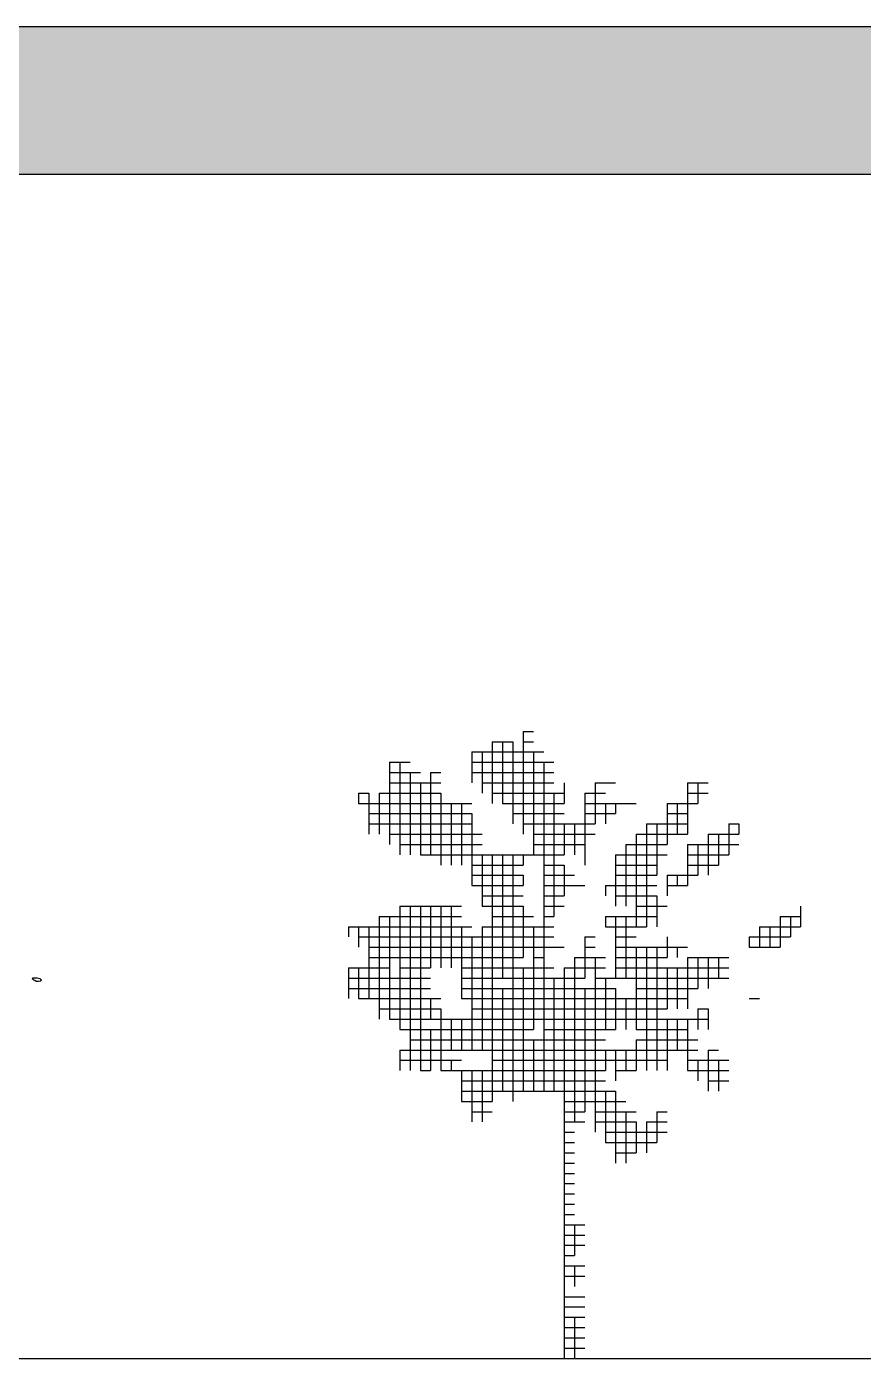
# Model space of a CAD drawing. Header units: millimetres. Extents: x 13268 to 164478, y 289082 to 363688.
# Drawn here: x 116291 to 128164, y 344787 to 363688 of the extents above; entities that cross this region are included whole.
import ezdxf

# ---------------------------------------------------------------- set-up
doc = ezdxf.new("R2010")
doc.units = ezdxf.units.MM
doc.layers.add('www.cad-blocks.net', color=7, linetype='Continuous')

# ---------------------------------------------------------------- blocks, each defined once
blk = doc.blocks.new('A$C5F295478')
blk.add_lwpolyline([(6022, 3214), (6046, 3214), (6057, 3214), (6069, 3213), (6082, 3210), (6086, 3200), (6091, 3192), (6090, 3187), (6068, 3185), (6050, 3185), (6038, 3192), (6031, 3196), (6023, 3202), (6020, 3205), (6021, 3214)])
blk = doc.blocks.new('A$C117E4F5C')
for p, q in [((1879, 6741), (1989, 6741)), ((1879, 6741), (1989, 6741)), ((1879, 6741), (1879, 5636)), ((1547, 6630), (1768, 6630)), ((1547, 6630), (1547, 5967)), ((1658, 6630), (1658, 5967)), ((1768, 6630), (1768, 5857)), ((1879, 6630), (1989, 6630)), ((1879, 6630), (1879, 5746)), ((1326, 6520), (1437, 6520)), ((1326, 6520), (2100, 6520)), ((1326, 6520), (1326, 6409)), ((1326, 6520), (1326, 6188)), ((1437, 6520), (1437, 6078)), ((1547, 6520), (2100, 6520)), ((1547, 6520), (1547, 6078)), ((1768, 6520), (1768, 5746)), ((1989, 6520), (1989, 5415)), ((442, 6409), (663, 6409)), ((442, 6409), (442, 5525)), ((442, 6409), (442, 5525)), ((553, 6409), (553, 5636)), ((553, 6409), (553, 5415)), ((1326, 6409), (2100, 6409)), ((1326, 6409), (2210, 6409)), ((2100, 6409), (2100, 5083)), ((2100, 6409), (2100, 4641)), ((442, 6299), (774, 6299)), ((442, 6188), (774, 6188)), ((442, 6188), (995, 6188)), ((663, 6299), (663, 5415)), ((774, 6188), (774, 5415)), ((774, 6188), (774, 5415)), ((884, 6299), (995, 6299)), ((884, 6299), (884, 5415)), ((884, 6188), (995, 6188)), ((1326, 6299), (2210, 6299)), ((1437, 6188), (2210, 6188)), ((1437, 6188), (2210, 6188)), ((2321, 6188), (2321, 5967)), ((2652, 6188), (2763, 6188)), ((2652, 6188), (2652, 5746)), ((2652, 6188), (2652, 5746)), ((2763, 6188), (2873, 6188)), ((3647, 6188), (3868, 6188)), ((3647, 6188), (3647, 5857)), ((3757, 6188), (3757, 5967)), ((111, 6078), (221, 6078)), ((111, 6078), (111, 5967)), ((221, 6078), (221, 5857)), ((332, 6078), (995, 6078)), ((332, 6078), (332, 5636)), ((995, 6078), (995, 5304)), ((1547, 6078), (2321, 6078)), ((2210, 6078), (2210, 4752)), ((2542, 6078), (2763, 6078)), ((2542, 6078), (2542, 5636)), ((3647, 6078), (3868, 6078)), ((111, 5967), (1216, 5967)), ((221, 5967), (1326, 5967)), ((221, 5967), (221, 5636)), ((995, 5967), (995, 5304)), ((1105, 5967), (1105, 5304)), ((1216, 5967), (1216, 5304)), ((1216, 5967), (1216, 5304)), ((1658, 5967), (2321, 5967)), ((1768, 5967), (2321, 5967)), ((2542, 5967), (3094, 5967)), ((2542, 5967), (2873, 5967)), ((2763, 5967), (2763, 5746)), ((2873, 5967), (2873, 5857)), ((3426, 5967), (3757, 5967)), ((3426, 5967), (3426, 5636)), ((3536, 5967), (3757, 5967)), ((3536, 5967), (3536, 5636)), ((3647, 5967), (3647, 5636)), ((221, 5857), (1326, 5857)), ((221, 5746), (1326, 5746)), ((221, 5746), (1326, 5746)), ((1326, 5857), (1326, 5083)), ((1768, 5857), (2321, 5857)), ((1879, 5746), (2321, 5746)), ((1879, 5746), (2652, 5746)), ((2321, 5746), (2321, 5415)), ((2321, 5746), (2321, 5415)), ((2431, 5746), (2652, 5746)), ((2431, 5746), (2431, 5415)), ((2542, 5857), (2873, 5857)), ((2542, 5857), (2542, 5304)), ((3205, 5746), (3647, 5746)), ((3205, 5746), (3205, 4641)), ((3315, 5746), (3315, 5194)), ((3315, 5746), (3315, 5415)), ((3426, 5857), (3647, 5857)), ((3426, 5746), (3647, 5746)), ((3426, 5746), (3426, 5525)), ((4089, 5746), (4199, 5746)), ((4089, 5746), (4089, 5415)), ((4199, 5746), (4199, 5636)), ((442, 5636), (553, 5636)), ((442, 5636), (553, 5636)), ((553, 5636), (1326, 5636)), ((553, 5636), (1437, 5636)), ((1326, 5636), (1326, 5083)), ((1989, 5636), (2652, 5636)), ((1989, 5636), (2542, 5636)), ((3094, 5636), (3647, 5636)), ((3094, 5636), (3426, 5636)), ((3094, 5636), (3094, 4862)), ((3094, 5636), (3094, 4641)), ((3868, 5636), (4199, 5636)), ((3868, 5636), (3868, 5194)), ((3978, 5636), (3978, 5304)), ((4089, 5636), (4199, 5636)), ((4089, 5636), (4089, 5415)), ((553, 5525), (1437, 5525)), ((1989, 5525), (2542, 5525)), ((2984, 5525), (3426, 5525)), ((2984, 5525), (2984, 4862)), ((3647, 5525), (4199, 5525)), ((3647, 5525), (3647, 5194)), ((3757, 5525), (3757, 5194)), ((3868, 5525), (3868, 5194)), ((774, 5415), (1547, 5415)), ((995, 5415), (1989, 5415)), ((1326, 5304), (1879, 5304)), ((1437, 5415), (1437, 4862)), ((1547, 5415), (1547, 4752)), ((1547, 5415), (1547, 2873)), ((1658, 5415), (1658, 4089)), ((1768, 5415), (1768, 4089)), ((1768, 5415), (1768, 2873)), ((1879, 5415), (2321, 5415)), ((1879, 5415), (1879, 5304)), ((1879, 5415), (1879, 5304)), ((2100, 5415), (2321, 5415)), ((2100, 5304), (2321, 5304)), ((2321, 5304), (2321, 4973)), ((2873, 5415), (3426, 5415)), ((2873, 5415), (3315, 5415)), ((2873, 5415), (2873, 4862)), ((2873, 5415), (2873, 4862)), ((2873, 5304), (3315, 5304)), ((3647, 5415), (4089, 5415)), ((3647, 5415), (4089, 5415)), ((3647, 5415), (3647, 5083)), ((3647, 5304), (3978, 5304)), ((1326, 5194), (1879, 5194)), ((1326, 5194), (1879, 5194)), ((1879, 5194), (1879, 5083)), ((2100, 5194), (2321, 5194)), ((2100, 5194), (2431, 5194)), ((2321, 5194), (2321, 5083)), ((2873, 5194), (3315, 5194)), ((2873, 5194), (3315, 5194)), ((3426, 5194), (3647, 5194)), ((3426, 5194), (3426, 4973)), ((3426, 5194), (3426, 5083)), ((3536, 5194), (3536, 5083)), ((3647, 5194), (3757, 5194)), ((1326, 5083), (1879, 5083)), ((1437, 5083), (1879, 5083)), ((2100, 5083), (2542, 5083)), ((2100, 5083), (2321, 5083)), ((2763, 5083), (3315, 5083)), ((2763, 5083), (3315, 5083)), ((2763, 5083), (2763, 4973)), ((3426, 5083), (3647, 5083)), ((1437, 4973), (1879, 4973)), ((2100, 4973), (2321, 4973)), ((2873, 4973), (3315, 4973)), ((3315, 4973), (3315, 4641)), ((332, 4752), (1216, 4752)), ((332, 4752), (332, 4310)), ((442, 4752), (442, 4310)), ((442, 4752), (442, 4199)), ((553, 4862), (1216, 4862)), ((553, 4862), (553, 3536)), ((553, 4862), (553, 3536)), ((663, 4862), (663, 3094)), ((774, 4862), (1216, 4862)), ((774, 4862), (774, 3094)), ((774, 4862), (774, 4089)), ((884, 4862), (884, 4199)), ((995, 4862), (995, 4199)), ((995, 4862), (995, 4199)), ((1105, 4862), (1105, 4199)), ((1437, 4862), (1879, 4862)), ((1547, 4862), (1879, 4862)), ((1547, 4752), (1989, 4752)), ((1879, 4862), (1879, 4310)), ((1879, 4752), (1879, 4310)), ((2100, 4862), (2321, 4862)), ((2100, 4862), (2321, 4862)), ((2100, 4862), (2100, 2873)), ((2100, 4752), (2210, 4752)), ((2763, 4752), (3315, 4752)), ((2763, 4752), (2763, 4641)), ((2873, 4752), (2873, 4310)), ((2873, 4752), (2873, 4089)), ((2984, 4752), (2984, 4089)), ((3094, 4862), (3426, 4862)), ((3094, 4862), (3315, 4862)), ((3094, 4862), (3094, 4641)), ((4641, 4752), (4862, 4752)), ((4641, 4752), (4641, 4420)), ((4641, 4752), (4641, 4420)), ((4752, 4752), (4752, 4531)), ((4862, 4862), (4862, 4641)), ((0, 4641), (111, 4641)), ((0, 4641), (1326, 4641)), ((0, 4641), (0, 4531)), ((111, 4641), (111, 4420)), ((221, 4641), (221, 4420)), ((221, 4641), (221, 4310)), ((332, 4641), (1216, 4641)), ((1216, 4641), (1216, 4199)), ((1216, 4641), (1216, 4089)), ((1437, 4641), (2100, 4641)), ((1437, 4641), (1437, 3315)), ((1547, 4641), (1989, 4641)), ((1547, 4641), (1547, 2763)), ((1989, 4641), (1989, 3536)), ((2100, 4641), (2210, 4641)), ((2763, 4641), (3205, 4641)), ((2873, 4641), (3094, 4641)), ((4420, 4641), (4862, 4641)), ((4420, 4641), (4420, 4420)), ((4420, 4641), (4420, 4420)), ((4531, 4641), (4862, 4641)), ((4531, 4641), (4531, 4420)), ((111, 4531), (2210, 4531)), ((1326, 4531), (1326, 3868)), ((1326, 4531), (1326, 3315)), ((2100, 4531), (2100, 4310)), ((2542, 4531), (2652, 4531)), ((2542, 4531), (2542, 4089)), ((2873, 4531), (3094, 4531)), ((3426, 4531), (3426, 4310)), ((4310, 4531), (4752, 4531)), ((4310, 4531), (4310, 4420)), ((221, 4420), (2321, 4420)), ((221, 4420), (2210, 4420)), ((221, 4310), (442, 4310)), ((221, 4310), (221, 3868)), ((332, 4310), (332, 3647)), ((442, 4310), (1879, 4310)), ((442, 4310), (1879, 4310)), ((1989, 4310), (2100, 4310)), ((1989, 4310), (2100, 4310)), ((2431, 4310), (2763, 4310)), ((2431, 4310), (2431, 2542)), ((2542, 4420), (2652, 4420)), ((2542, 4420), (2652, 4420)), ((2542, 4420), (2542, 4089)), ((2542, 4310), (2652, 4310)), ((2652, 4310), (2652, 4089)), ((2652, 4310), (2652, 2431)), ((2873, 4420), (3094, 4420)), ((2873, 4420), (3647, 4420)), ((2873, 4310), (3426, 4310)), ((2873, 4310), (3426, 4310)), ((3094, 4420), (3094, 3536)), ((3094, 4420), (3094, 3536)), ((3205, 4420), (3205, 3094)), ((3315, 4420), (3536, 4420)), ((3315, 4420), (3315, 3094)), ((3315, 4420), (3315, 3094)), ((3426, 4420), (3426, 4310)), ((3536, 4420), (3536, 4310)), ((3647, 4310), (4089, 4310)), ((3647, 4310), (3647, 4089)), ((3757, 4310), (3978, 4310)), ((3757, 4310), (3757, 3978)), ((3868, 4310), (3868, 3978)), ((3868, 4310), (3868, 3978)), ((3978, 4310), (3978, 4089)), ((4310, 4420), (4641, 4420)), ((0, 4199), (442, 4199)), ((0, 4199), (0, 3868)), ((111, 4199), (111, 3868)), ((221, 4199), (221, 3868)), ((442, 4199), (442, 3647)), ((553, 4199), (884, 4199)), ((1216, 4199), (2210, 4199)), ((1879, 4199), (1879, 2873)), ((1879, 4199), (1879, 2873)), ((2100, 4199), (2100, 2873)), ((2321, 4199), (2763, 4199)), ((2321, 4199), (2321, 4089)), ((2321, 4199), (2321, 0)), ((2873, 4199), (4089, 4199)), ((3426, 4199), (3426, 3757)), ((3426, 4199), (3426, 3757)), ((3536, 4199), (3536, 3757)), ((3647, 4199), (3647, 3757)), ((0, 4089), (884, 4089)), ((0, 4089), (774, 4089)), ((0, 4089), (0, 3868)), ((442, 4089), (442, 3647)), ((1216, 4089), (1658, 4089)), ((1216, 4089), (1216, 3868)), ((1326, 4089), (2210, 4089)), ((1768, 4089), (2542, 4089)), ((2210, 4089), (2210, 2873)), ((2321, 4089), (2542, 4089)), ((2321, 4089), (2321, 2321)), ((2652, 4089), (2873, 4089)), ((2652, 4089), (2873, 4089)), ((2763, 4089), (2763, 3536)), ((2873, 4089), (4089, 4089)), ((3094, 4089), (3647, 4089)), ((3757, 4089), (3978, 4089)), ((0, 3978), (884, 3978)), ((111, 3868), (995, 3868)), ((332, 3868), (995, 3868)), ((774, 3978), (774, 3094)), ((884, 3868), (884, 3647)), ((1216, 3978), (2873, 3978)), ((1216, 3868), (2873, 3868)), ((1326, 3868), (3647, 3868)), ((1658, 3978), (1658, 2873)), ((1768, 3978), (1768, 2763)), ((2542, 3978), (2542, 2763)), ((2542, 3978), (2542, 2652)), ((2652, 3978), (2652, 2542)), ((2873, 3978), (2873, 3536)), ((2873, 3868), (2873, 3536)), ((2984, 3868), (2984, 3536)), ((3094, 3978), (3757, 3978)), ((3094, 3868), (3647, 3868)), ((3647, 3978), (3647, 3868)), ((4310, 3868), (4420, 3868)), ((332, 3757), (995, 3757)), ((995, 3757), (995, 3094)), ((1326, 3757), (3426, 3757)), ((3757, 3757), (3868, 3757)), ((3757, 3757), (3757, 3536)), ((3868, 3757), (3868, 3536)), ((442, 3647), (1105, 3647)), ((553, 3647), (884, 3647)), ((995, 3647), (3868, 3647)), ((995, 3647), (995, 3094)), ((1105, 3647), (1105, 3315)), ((1216, 3647), (1216, 3315)), ((1216, 3647), (1216, 3315)), ((1326, 3647), (3426, 3647)), ((1326, 3647), (1326, 3315)), ((3426, 3647), (3426, 3094)), ((3426, 3647), (3426, 3205)), ((3536, 3647), (3536, 3315)), ((3647, 3647), (3647, 3315)), ((3647, 3647), (3647, 3536)), ((3757, 3647), (3868, 3647)), ((553, 3536), (884, 3536)), ((663, 3536), (1989, 3536)), ((884, 3536), (884, 3094)), ((995, 3536), (1989, 3536)), ((2100, 3536), (2873, 3536)), ((2100, 3536), (2763, 3536)), ((3094, 3536), (3647, 3536)), ((3205, 3536), (3647, 3536)), ((553, 3315), (1216, 3315)), ((553, 3315), (1105, 3315)), ((553, 3315), (553, 3094)), ((663, 3426), (2763, 3426)), ((1216, 3315), (3647, 3315)), ((1547, 3315), (3536, 3315)), ((1989, 3426), (1989, 2873)), ((2763, 3315), (2763, 3094)), ((2873, 3315), (2873, 3094)), ((2873, 3315), (2873, 2984)), ((2984, 3315), (2984, 3094)), ((3094, 3426), (3757, 3426)), ((3094, 3426), (3094, 3094)), ((3094, 3315), (3094, 3094)), ((3647, 3426), (3647, 3094)), ((3647, 3315), (3757, 3315)), ((3647, 3315), (3757, 3315)), ((3868, 3315), (3978, 3315)), ((3868, 3315), (3868, 2873)), ((553, 3205), (1216, 3205)), ((1105, 3205), (1105, 3094)), ((1547, 3205), (3426, 3205)), ((3647, 3205), (4089, 3205)), ((3647, 3205), (3647, 3094)), ((3757, 3205), (3757, 2984)), ((3868, 3205), (3868, 2984)), ((3978, 3205), (3978, 2873)), ((774, 3094), (884, 3094)), ((995, 3094), (1326, 3094)), ((1216, 3094), (2763, 3094)), ((1216, 3094), (1216, 2984)), ((1216, 3094), (1216, 2763)), ((1326, 3094), (1326, 2542)), ((1326, 3094), (1326, 2542)), ((1437, 3094), (1437, 2542)), ((1547, 3094), (2763, 3094)), ((2873, 3094), (3094, 3094)), ((2873, 3094), (2984, 3094)), ((3647, 3094), (4089, 3094)), ((3757, 3094), (4089, 3094)), ((1216, 2984), (2763, 2984)), ((1216, 2873), (2873, 2873)), ((1216, 2873), (1547, 2873)), ((2321, 2873), (2873, 2873)), ((2763, 2873), (2763, 2321)), ((2873, 2873), (2873, 2100)), ((3868, 2984), (4089, 2984)), ((1216, 2763), (1547, 2763)), ((1326, 2763), (1547, 2763)), ((2321, 2763), (2984, 2763)), ((2321, 2763), (2542, 2763)), ((2542, 2763), (2984, 2763)), ((2873, 2763), (2873, 2100)), ((1326, 2652), (1547, 2652)), ((2321, 2652), (2542, 2652)), ((2652, 2652), (3094, 2652)), ((2984, 2652), (2984, 2100)), ((3315, 2652), (3426, 2652)), ((3315, 2652), (3315, 2321)), ((2321, 2542), (2542, 2542)), ((2321, 2542), (2431, 2542)), ((2652, 2542), (3094, 2542)), ((2652, 2542), (3094, 2542)), ((3094, 2542), (3094, 2210)), ((3205, 2542), (3426, 2542)), ((3205, 2542), (3205, 2210)), ((3315, 2542), (3426, 2542)), ((3315, 2542), (3315, 2321)), ((2321, 2431), (2431, 2431)), ((2321, 2321), (2431, 2321)), ((2321, 2321), (2431, 2321)), ((2763, 2431), (3426, 2431)), ((2763, 2321), (3315, 2321)), ((2873, 2321), (3315, 2321)), ((3094, 2431), (3094, 2210)), ((2321, 2210), (2431, 2210)), ((2873, 2210), (3094, 2210)), ((2321, 2100), (2431, 2100)), ((2321, 2100), (2431, 2100)), ((2321, 1989), (2431, 1989)), ((2321, 1989), (2431, 1989)), ((2321, 1879), (2431, 1879)), ((2321, 1768), (2431, 1768)), ((2321, 1768), (2431, 1768)), ((2321, 1658), (2431, 1658)), ((2321, 1547), (2431, 1547)), ((2321, 1547), (2431, 1547)), ((2321, 1437), (2542, 1437)), ((2431, 1437), (2431, 1105)), ((2321, 1326), (2542, 1326)), ((2321, 1326), (2542, 1326)), ((2321, 1216), (2542, 1216)), ((2321, 1216), (2542, 1216)), ((2321, 1105), (2431, 1105)), ((2321, 995), (2542, 995)), ((2321, 995), (2542, 995)), ((2321, 884), (2542, 884)), ((2431, 995), (2431, 774)), ((2321, 663), (2542, 663)), ((2321, 553), (2542, 553)), ((2321, 442), (2542, 442)), ((2431, 442), (2431, 0)), ((2321, 332), (2542, 332)), ((2321, 221), (2542, 221)), ((2321, 221), (2542, 221)), ((2321, 111), (2542, 111)), ((2321, 0), (2542, 0))]:
    blk.add_line(p, q)
blk = doc.blocks.new('format')
at = {"layer": 'www.cad-blocks.net', "true_color": 0x546d8e}
h = blk.add_hatch(color=155, dxfattribs=at)
h.set_gradient(color1=(68, 68, 68), color2=(84, 109, 142), tint=1)
h.paths.add_polyline_path([(20726, 363688), (20726, 361592), (164478, 361592), (164478, 363688)])
at = {"layer": 'www.cad-blocks.net', "color": 155, "true_color": 0x546d8e}
for p, q in [((20726, 363688), (164478, 363688)), ((20726, 361592), (164478, 361592)), ((20726, 361592), (164478, 361592)), ((20726, 344787), (164478, 344787))]:
    blk.add_line(p, q, dxfattribs=at)

msp = doc.modelspace()

# ---------------------------------------------------------------- block references
msp.add_blockref('format', (0, 0))
for name, p, xscale, yscale, zscale in [('A$C117E4F5C', (120856, 344787), 1.32, 1.32, 1.32), ('A$C5F295478', (106263, 344787), 1.68, 1.68, 1.68)]:
    msp.add_blockref(name, p, dxfattribs=dict(xscale=xscale, yscale=yscale, zscale=zscale))

doc.saveas('drawing.dxf')
